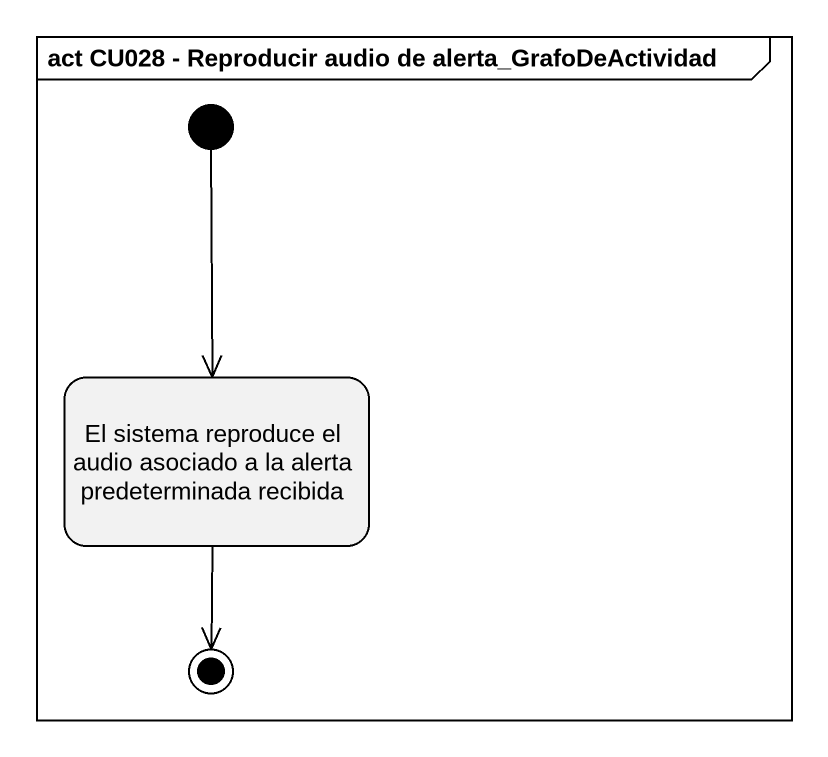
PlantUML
@startuml
mainframe act CU028 - Reproducir audio de alerta_GrafoDeActividad
hide empty description
state "El sistema reproduce el audio asociado a la alerta predeterminada recibida" as El_sistema_reproduce_el
[*] --> El_sistema_reproduce_el
El_sistema_reproduce_el --> [*]
@enduml
